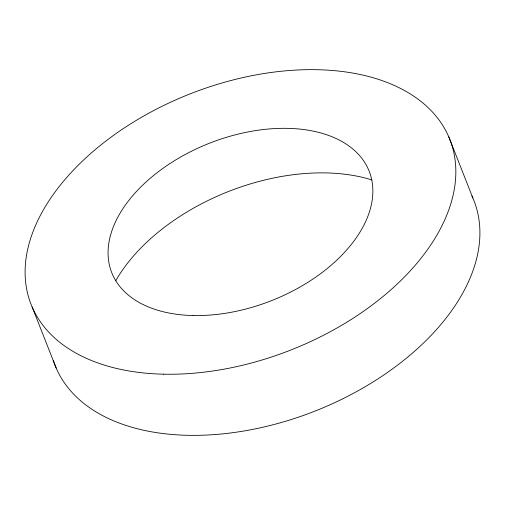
<?xml version="1.0" encoding="UTF-8"?>
<svg xmlns="http://www.w3.org/2000/svg" width="505" height="505" viewBox="0 0 505 505"><rect width="100%" height="100%" fill="white"/><g stroke="black" fill="none" stroke-linecap="round" stroke-linejoin="round"><path stroke-width="0.76" d="M448.819 136.969L472.888 198.08M32.112 306.92L56.181 368.031M115.765 280.723A172.843 105.697 -21.5 0 1 371.901 179.938M471.973 196.022A225.047 137.619 -21.5 0 1 314.514 411.278A225.047 137.619 -21.5 0 1 53.284 360.299M163.437 374.186A225.047 137.619 -21.5 0 0 453.162 149.77A225.047 137.619 -21.5 0 0 104.8 141.886A225.047 137.619 -21.5 0 0 163.437 374.186M193.112 315.537A138.345 84.6 -21.5 0 0 371.219 177.577A138.345 84.6 -21.5 0 0 157.061 172.729A138.345 84.6 -21.5 0 0 193.112 315.537"/></g></svg>
